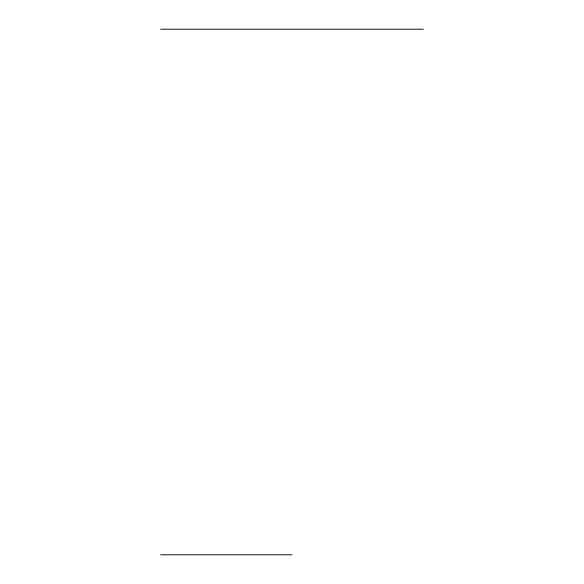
<?xml version="1.0" encoding="UTF-8"?>
<svg xmlns="http://www.w3.org/2000/svg" width="584" height="584" viewBox="0 0 584 584"><rect width="100%" height="100%" fill="white"/><g stroke="black" fill="none" stroke-linecap="round" stroke-linejoin="round"><path stroke-width="0.88" d="M160.6 29.2L423.4 29.2M160.6 554.8L292 554.8"/></g></svg>
